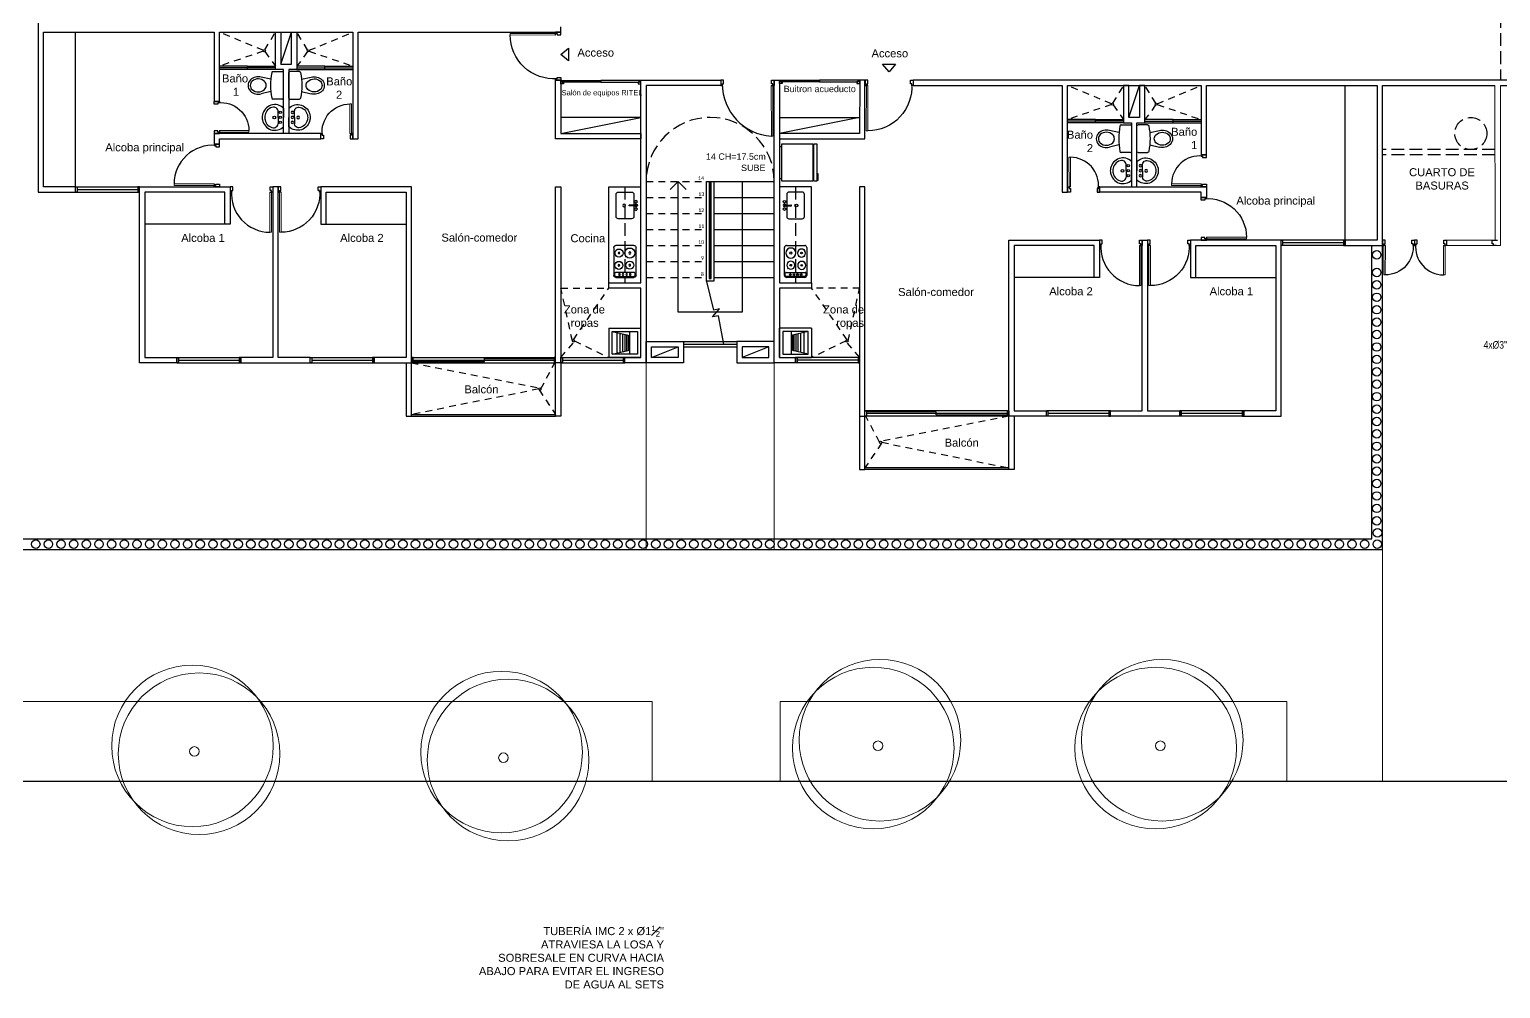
# Model space of a CAD drawing. Header units: metres. Extents: x 0 to 570, y -16 to 122.
# Drawn here: x 329.59 to 357.17, y 3.02 to 21 of the extents above; entities that cross this region are included whole.
import ezdxf

# ---------------------------------------------------------------- set-up
doc = ezdxf.new("R2010")
doc.units = ezdxf.units.M
for name, pattern in [('ACAD_ISO02W100', [15, 12, -3]), ('ACAD_ISO04W100', [30, 24, -3, 0, -3]), ('DASHED2', [9.525, 6.35, -3.175])]:
    doc.linetypes.add(name, pattern=pattern)
for name, color, linetype, lineweight in [('ARQ- ARBOLES', 85, 'Continuous', 13), ('ARQ-MUROS', 255, 'Continuous', 9), ('ARQ-ZONAS VERDES', 82, 'Continuous', 13), ('ejes estructurales', 252, 'ACAD_ISO04W100', 18), ('RITEL ROTULOS RED INTERNA', 7, 'Continuous', 13), ('SEGUNDO PLANO', 252, 'Continuous', 9)]:
    doc.layers.add(name, color=color, linetype=linetype, lineweight=lineweight)
for name, color, linetype in [('ARQ- MUROS MAMPOSTERIA', 40, 'Continuous'), ('ARQ-MOBILIARIO URBANO', 252, 'Continuous'), ('ARQ-MUEBLES', 253, 'Continuous'), ('ARQ-MUEBLES FIJOS', 252, 'Continuous'), ('ARQ-MUROS BAJOS', 252, 'Continuous'), ('ARQ-MUROS MAMPOSTERIA', 7, 'Continuous'), ('ARQ-MUROS VACIADOS', 7, 'Continuous'), ('ARQ-PROYECCIONES', 252, 'ACAD_ISO02W100'), ('ARQ-PUERTAS', 252, 'Continuous'), ('ARQ-SUELO', 252, 'Continuous'), ('ARQ-TEXTO', 7, 'Continuous'), ('ARQ-VENTANAS', 252, 'Continuous')]:
    doc.layers.add(name, color=color, linetype=linetype)
doc.styles.get("Standard").update_dxf_attribs({"font": 'arial.ttf'})
doc.styles.add('TECNICA', font='technic_.ttf', dxfattribs={"height": 0.25})

# ---------------------------------------------------------------- blocks, each defined once
blk = doc.blocks.new('ARBOL')
at = {"layer": 'ARQ- ARBOLES'}
for centre, radius in [((128.732, 225.111), 1.515), ((128.856, 224.963), 1.515), ((128.821, 225.067), 0.0892)]:
    blk.add_circle(centre, radius, dxfattribs=at)
blk = doc.blocks.new('reja')
at = {"layer": 'ARQ-MOBILIARIO URBANO'}
for points in [[(50.146, 285.041), (50.146, 192.741), (83.538, 192.741), (83.538, 198.441)], [(50.346, 284.841), (50.346, 192.941), (83.338, 192.941), (83.338, 198.441)], [(85.671, 198.442), (85.621, 198.442), (85.621, 198.472), (85.596, 198.472), (85.596, 198.542), (85.696, 198.542)]]:
    blk.add_lwpolyline(points, dxfattribs=at)
for centre in [(83.432, 198.266), (83.432, 197.934), (83.432, 197.701), (83.432, 197.469), (83.432, 197.236), (83.432, 197.003), (83.432, 196.77), (83.432, 196.537), (83.432, 196.305), (83.432, 196.072), (83.432, 195.839), (83.432, 195.606), (83.432, 195.373), (83.432, 195.141), (83.432, 194.908), (83.432, 194.675), (83.432, 194.442), (83.432, 194.21), (83.432, 193.977), (83.432, 193.744), (83.432, 193.511), (83.432, 193.278), (83.445, 193.052), (58.293, 192.84), (58.53, 192.84), (58.767, 192.84), (59.005, 192.84), (59.242, 192.84), (59.479, 192.84), (59.716, 192.84), (59.954, 192.84), (60.191, 192.84), (60.428, 192.84), (60.666, 192.84), (60.903, 192.84), (61.14, 192.84), (61.377, 192.84), (61.615, 192.84), (61.852, 192.84), (62.089, 192.84), (62.326, 192.84), (62.564, 192.84), (62.801, 192.84), (63.038, 192.84), (63.275, 192.84), (63.513, 192.84), (63.75, 192.84), (63.987, 192.84), (64.225, 192.84), (64.462, 192.84), (64.699, 192.84), (64.936, 192.84), (65.174, 192.84), (65.411, 192.84), (65.648, 192.84), (65.885, 192.84), (66.123, 192.84), (66.36, 192.84), (66.597, 192.84), (66.834, 192.84), (67.072, 192.84), (67.309, 192.84), (67.546, 192.84), (67.784, 192.84), (68.021, 192.84), (68.258, 192.84), (68.495, 192.84), (68.733, 192.84), (68.97, 192.84), (69.207, 192.84), (69.444, 192.84), (69.682, 192.84), (69.919, 192.84), (70.156, 192.84), (70.393, 192.84), (70.631, 192.84), (70.868, 192.84), (71.105, 192.84), (71.343, 192.84), (71.58, 192.84), (71.817, 192.84), (72.054, 192.84), (72.292, 192.84), (72.529, 192.84), (72.766, 192.84), (73.003, 192.84), (73.241, 192.84), (73.478, 192.84), (73.715, 192.84), (73.952, 192.84), (74.19, 192.84), (74.427, 192.84), (74.664, 192.84), (74.902, 192.84), (75.139, 192.84), (75.376, 192.84), (75.613, 192.84), (75.851, 192.84), (76.088, 192.84), (76.325, 192.84), (76.562, 192.84), (76.8, 192.84), (77.037, 192.84), (77.274, 192.84), (77.511, 192.84), (77.749, 192.84), (77.986, 192.84), (78.223, 192.84), (78.461, 192.84), (78.698, 192.84), (78.935, 192.84), (79.172, 192.84), (79.41, 192.84), (79.647, 192.84), (79.884, 192.84), (80.121, 192.84), (80.359, 192.84), (80.596, 192.84), (80.833, 192.84), (81.07, 192.84), (81.308, 192.84), (81.545, 192.84), (81.782, 192.84), (82.02, 192.84), (82.257, 192.84), (82.494, 192.84), (82.731, 192.84), (82.969, 192.84), (83.206, 192.84), (83.443, 192.84)]:
    blk.add_circle(centre, 0.08, dxfattribs=at)
at = {"layer": 'ejes estructurales'}
blk.add_lwpolyline([(83.338, 198.441), (83.538, 198.441)], dxfattribs=at)
blk = doc.blocks.new('Lavadero')
at = {"layer": 'ARQ-MUEBLES FIJOS'}
for p, q in [((92.851, -13.811), (92.851, -13.307)), ((93.401, -13.307), (92.851, -13.307)), ((92.908, -13.362), (93.204, -13.429)), ((92.984, -13.736), (92.984, -13.379)), ((93.039, -13.724), (93.039, -13.391)), ((93.204, -13.753), (93.204, -13.362)), ((93.401, -13.307), (93.401, -13.811)), ((93.085, -13.713), (93.085, -13.402)), ((93.122, -13.705), (93.122, -13.41)), ((93.154, -13.698), (93.154, -13.417)), ((93.181, -13.691), (93.181, -13.424)), ((92.851, -13.811), (93.401, -13.811)), ((92.908, -13.753), (93.204, -13.686))]:
    blk.add_line(p, q, dxfattribs=at)
blk.add_lwpolyline([(92.908, -13.753), (93.343, -13.753), (93.343, -13.362), (92.908, -13.362)], close=True, dxfattribs=at)
blk = doc.blocks.new('Fogón')
at = {"layer": 'ARQ-MUEBLES FIJOS'}
for p, q in [((91.937, -15.317), (91.937, -14.796)), ((91.953, -14.836), (91.953, -14.796)), ((92.324, -14.851), (91.969, -14.851)), ((91.976, -14.757), (92.316, -14.757)), ((91.976, -14.772), (92.316, -14.772)), ((92.34, -14.796), (92.34, -14.836)), ((92.355, -14.796), (92.355, -15.317)), ((91.97, -15.046), (91.987, -15.03)), ((91.972, -14.922), (91.987, -14.939)), ((91.974, -15.152), (91.99, -15.169)), ((92.094, -15.047), (92.078, -15.03)), ((92.095, -14.923), (92.079, -14.939)), ((92.098, -15.153), (92.081, -15.169)), ((92.16, -15.14), (92.179, -15.158)), ((92.175, -14.923), (92.192, -14.94)), ((92.175, -15.047), (92.191, -15.031)), ((92.299, -15.048), (92.282, -15.031)), ((92.299, -14.924), (92.283, -14.94)), ((92.311, -15.138), (92.294, -15.156)), ((91.973, -15.276), (91.99, -15.26)), ((92.316, -15.357), (91.976, -15.357)), ((92.097, -15.277), (92.081, -15.26)), ((92.163, -15.291), (92.18, -15.273)), ((92.314, -15.289), (92.295, -15.271))]:
    blk.add_line(p, q, dxfattribs=at)
for centre, radius in [((92.044, -14.812), 0.0158), ((92.111, -14.812), 0.0158), ((92.178, -14.812), 0.0158), ((92.245, -14.812), 0.0158), ((92.033, -14.984), 0.0158), ((92.237, -14.986), 0.0158), ((92.036, -15.215), 0.0158), ((92.237, -15.215), 0.0198)]:
    blk.add_circle(centre, radius, dxfattribs=at)
for centre, radius, start, end in [((91.976, -14.796), 0.0395, 90, 180), ((91.976, -14.796), 0.0237, 90, 180), ((91.969, -14.836), 0.0158, 180, 270), ((92.316, -14.796), 0.0395, 0, 90), ((92.316, -14.796), 0.0237, 0, 90), ((92.324, -14.836), 0.0158, 270, 0), ((92.033, -14.984), 0.075, 138.017, 221.983), ((92.036, -15.215), 0.075, 138.017, 221.983), ((92.033, -14.984), 0.075, 48.017, 131.983), ((92.033, -14.984), 0.075, 228.017, 311.983), ((92.036, -15.215), 0.075, 48.017, 131.983), ((92.033, -14.984), 0.075, 318.017, 41.983), ((92.036, -15.215), 0.075, 318.017, 41.983), ((92.237, -15.215), 0.094, 138.017, 221.983), ((92.237, -14.986), 0.075, 138.017, 221.983), ((92.237, -15.215), 0.094, 48.017, 131.983), ((92.237, -14.986), 0.075, 48.017, 131.983), ((92.237, -14.986), 0.075, 228.017, 311.983), ((92.237, -14.986), 0.075, 318.017, 41.983), ((92.237, -15.215), 0.094, 318.017, 41.983), ((91.976, -15.317), 0.0395, 180, 270), ((92.036, -15.215), 0.075, 228.017, 311.983), ((92.237, -15.215), 0.094, 228.017, 311.983), ((92.316, -15.317), 0.0395, 270, 0)]:
    blk.add_arc(centre, radius, start, end, dxfattribs=at)
blk = doc.blocks.new('Lavaplatos')
at = {"layer": 'ARQ-MUEBLES FIJOS'}
for p, q in [((91.745, -15.957), (91.495, -15.957)), ((91.453, -15.998), (91.453, -16.415)), ((91.828, -16.198), (91.703, -16.198)), ((91.828, -16.215), (91.703, -16.215)), ((91.786, -16.198), (91.786, -15.998)), ((91.786, -16.415), (91.786, -16.215)), ((91.495, -16.457), (91.745, -16.457))]:
    blk.add_line(p, q, dxfattribs=at)
for centre, radius in [((91.606, -16.207), 0.0265), ((91.828, -16.14), 0.025), ((91.828, -16.277), 0.025)]:
    blk.add_circle(centre, radius, dxfattribs=at)
for centre, radius, start, end in [((91.495, -15.998), 0.0417, 90, 180), ((91.745, -15.998), 0.0417, 360, 90), ((91.709, -16.207), 0.0103, 125.728, 234.272), ((91.828, -16.207), 0.025, 199.4712, 160.5288), ((91.826, -16.207), 0.00862, 284.8879, 75.1121), ((91.495, -16.415), 0.0417, 180, 270), ((91.745, -16.415), 0.0417, 270, 360)]:
    blk.add_arc(centre, radius, start, end, dxfattribs=at)
blk = doc.blocks.new('Puerta 0.9')
at = {"layer": 'ARQ-PUERTAS', "lineweight": 15}
for p, q in [((16.185, 5.825), (17.037, 5.826)), ((16.185, 5.795), (16.185, 5.825)), ((16.185, 5.795), (17.037, 5.796))]:
    blk.add_line(p, q, dxfattribs=at)
at = {"layer": 'ARQ-PUERTAS'}
for points in [[(17.037, 6.671), (17.037, 6.646), (17.067, 6.646), (17.067, 6.621), (17.137, 6.621), (17.137, 6.671), (17.037, 6.671)], [(17.037, 5.826), (17.037, 5.796)], [(17.037, 5.771), (17.037, 5.796), (17.067, 5.796), (17.067, 5.821), (17.137, 5.821), (17.137, 5.771), (17.037, 5.771)]]:
    blk.add_lwpolyline(points, dxfattribs=at)
blk.add_arc((17.007, 5.825), 0.822, 85.8181, 180, dxfattribs=at)
blk = doc.blocks.new('Ventana 1.2')
at = {"layer": 'ARQ-VENTANAS'}
for points in [[(15.55, 11.68), (15.55, 11.58), (15.58, 11.58), (15.58, 11.68), (15.55, 11.68)], [(15.58, 11.63), (16.72, 11.63)], [(16.75, 11.68), (16.75, 11.58), (16.72, 11.58), (16.72, 11.68), (16.75, 11.68)]]:
    blk.add_lwpolyline(points, dxfattribs=at)
blk = doc.blocks.new('Puerta 0.6')
at = {"layer": 'ARQ-PUERTAS', "lineweight": 15}
for p, q in [((20.502, 5.801), (21.055, 5.802)), ((20.502, 5.771), (20.502, 5.801)), ((20.502, 5.771), (21.055, 5.772))]:
    blk.add_line(p, q, dxfattribs=at)
at = {"layer": 'ARQ-PUERTAS'}
for points in [[(21.055, 6.347), (21.055, 6.322), (21.085, 6.322), (21.085, 6.297), (21.155, 6.297), (21.155, 6.347), (21.055, 6.347)], [(21.055, 5.802), (21.055, 5.772)], [(21.055, 5.747), (21.055, 5.772), (21.085, 5.772), (21.085, 5.797), (21.155, 5.797), (21.155, 5.747), (21.055, 5.747)]]:
    blk.add_lwpolyline(points, dxfattribs=at)
blk.add_arc((21.026, 5.801), 0.523, 83.5458, 180, dxfattribs=at)
blk = doc.blocks.new('Puerta 0.8')
at = {"layer": 'ARQ-PUERTAS', "lineweight": 15}
for p, q in [((18.211, 5.844), (18.211, 5.874)), ((18.211, 5.874), (18.963, 5.874)), ((18.211, 5.844), (18.963, 5.844))]:
    blk.add_line(p, q, dxfattribs=at)
at = {"layer": 'ARQ-PUERTAS'}
for points in [[(18.963, 6.619), (18.963, 6.594), (18.993, 6.594), (18.993, 6.569), (19.063, 6.569), (19.063, 6.619), (18.963, 6.619)], [(18.963, 5.874), (18.963, 5.844)], [(18.963, 5.819), (18.963, 5.844), (18.993, 5.844), (18.993, 5.869), (19.063, 5.869), (19.063, 5.819), (18.963, 5.819)]]:
    blk.add_lwpolyline(points, dxfattribs=at)
blk.add_arc((18.934, 5.874), 0.723, 85.2611, 180, dxfattribs=at)
blk = doc.blocks.new('Lavamanos')
at = {"layer": 'ARQ-MUEBLES FIJOS'}
for p, q in [((34.437, 6.668), (34.437, 6.493)), ((34.437, 6.319), (34.437, 6.493)), ((34.541, 6.493), (34.541, 6.615)), ((34.541, 6.493), (34.541, 6.371))]:
    blk.add_line(p, q, dxfattribs=at)
for centre, radius in [((34.5, 6.586), 0.0223), ((34.5, 6.493), 0.0223), ((34.5, 6.4), 0.0223), ((34.61, 6.493), 0.026)]:
    blk.add_circle(centre, radius, dxfattribs=at)
for centre, radius, start, end in [((34.601, 6.501), 0.233, 9.4865, 134.6131), ((34.624, 6.605), 0.0835, 110.8942, 172.9245), ((34.618, 6.629), 0.0594, 82.6194, 114.0846), ((34.602, 6.504), 0.186, 11.3181, 82.6194), ((34.601, 6.485), 0.233, 225.3869, 350.5135), ((34.624, 6.382), 0.0835, 187.0755, 249.1058), ((34.602, 6.483), 0.186, 277.3806, 348.6819), ((34.637, 6.493), 0.154, 342.3331, 17.6669), ((34.651, 6.493), 0.186, 345.4378, 14.5622), ((34.618, 6.358), 0.0594, 245.9154, 277.3806)]:
    blk.add_arc(centre, radius, start, end, dxfattribs=at)
blk = doc.blocks.new('Retrete')
at = {"layer": 'ARQ-MUEBLES FIJOS'}
for p, q in [((34.903, 7.765), (35.083, 7.765)), ((35.122, 7.623), (35.302, 7.663)), ((35.083, 7.248), (34.903, 7.248)), ((35.122, 7.391), (35.302, 7.351))]:
    blk.add_line(p, q, dxfattribs=at)
blk.add_lwpolyline([(34.883, 7.745), (34.883, 7.268)], dxfattribs=at)
for centre, radius, start, end in [((34.903, 7.745), 0.02, 90, 180), ((35.083, 7.745), 0.02, 0, 90), ((33.931, 7.506), 1.196, 348.4979, 11.5021), ((35.312, 7.507), 0.105, 134.7584, 180), ((35.312, 7.507), 0.105, 180, 225.2416), ((35.358, 7.457), 0.172, 47.7304, 134.0038), ((35.358, 7.453), 0.217, 47.7304, 104.9157), ((35.398, 7.509), 0.108, 359.0117, 45), ((35.398, 7.505), 0.108, 315, 0.9883), ((35.401, 7.509), 0.147, 359.0117, 45), ((35.401, 7.505), 0.147, 315, 0.9883), ((34.903, 7.268), 0.02, 180, 270), ((35.083, 7.268), 0.02, 270, 0), ((35.358, 7.556), 0.172, 225.9962, 312.2696), ((35.358, 7.561), 0.217, 255.0843, 312.2696)]:
    blk.add_arc(centre, radius, start, end, dxfattribs=at)
blk = doc.blocks.new('Nevera')
at = {"layer": 'ARQ-MUEBLES'}
for p, q in [((92.077, -16.629), (92.077, -16.747)), ((92.101, -16.629), (92.077, -16.629)), ((92.077, -16.747), (92.101, -16.747)), ((92.761, -16.654), (92.801, -16.654)), ((92.761, -17.254), (92.801, -17.254))]:
    blk.add_line(p, q, dxfattribs=at)
for points in [[(92.161, -17.309), (92.101, -17.309), (92.101, -16.609), (92.161, -16.609)], [(92.761, -16.609), (92.761, -17.309), (92.177, -17.309), (92.177, -16.609)]]:
    blk.add_lwpolyline(points, close=True, dxfattribs=at)
blk.add_lwpolyline([(92.801, -17.254), (92.801, -16.654)], dxfattribs=at)
blk = doc.blocks.new('puerta buitron cerrada')
at = {"layer": 'ARQ-PUERTAS'}
for points in [[(401.447, 27.158), (401.472, 27.158), (401.472, 27.188), (401.497, 27.188), (401.497, 27.223), (401.447, 27.223), (401.447, 27.158)], [(402.947, 27.158), (402.922, 27.158), (402.922, 27.188), (402.897, 27.188), (402.897, 27.223), (402.947, 27.223), (402.947, 27.158)]]:
    blk.add_lwpolyline(points, dxfattribs=at)
for points in [[(401.472, 27.188), (401.472, 27.158), (402.197, 27.158), (402.197, 27.188)], [(402.922, 27.188), (402.922, 27.158), (402.197, 27.158), (402.197, 27.188)]]:
    blk.add_lwpolyline(points, close=True, dxfattribs=at)

msp = doc.modelspace()

# ---------------------------------------------------------------- linework, layer by layer
at = {"layer": 'ARQ- MUROS MAMPOSTERIA'}
msp.add_lwpolyline([(341.058, 18.95), (341.058, 18.95)], dxfattribs=at)
at = {"layer": 'ARQ-MUEBLES FIJOS'}
for points in [[(330.459, 18.05), (330.459, 20.95)], [(354.258, 17.05), (354.258, 19.95)], [(340.458, 16.25), (340.458, 18.05), (341.058, 18.05)], [(344.258, 16.25), (344.258, 18.05), (343.658, 18.05)], [(333.258, 17.35), (331.758, 17.35)], [(335.158, 17.35), (336.658, 17.35)], [(349.558, 16.35), (348.058, 16.35)], [(351.458, 16.35), (352.958, 16.35)]]:
    msp.add_lwpolyline(points, dxfattribs=at)
at = {"layer": 'ARQ-MUROS'}
for points in [[(357.174, 19.95), (357.174, 16.95), (356.158, 16.95), (356.158, 17.05), (357.074, 17.05)], [(357.074, 17.05), (357.066, 19.95)]]:
    msp.add_lwpolyline(points, dxfattribs=at)
at = {"layer": 'ARQ-MUROS BAJOS'}
msp.add_line((342.288, 18.15), (342.338, 18.15), dxfattribs=at)
for points in [[(330.459, 18.05), (331.659, 18.05)], [(330.459, 17.95), (331.659, 17.95)], [(342.378, 18.15), (342.378, 18.15), (342.428, 18.15), (342.428, 16.35), (342.428, 16.28), (342.358, 16.28), (342.288, 16.28), (342.288, 18.15)], [(342.338, 18.15), (342.338, 16.35), (342.338, 16.33), (342.358, 16.33), (342.378, 16.33), (342.378, 18.15)], [(354.258, 17.05), (353.058, 17.05)], [(354.258, 16.95), (353.058, 16.95)], [(341.858, 15.15), (342.858, 15.15)], [(341.858, 15.1), (342.858, 15.1)], [(332.358, 14.85), (333.558, 14.85)], [(332.358, 14.75), (333.559, 14.75)], [(334.858, 14.85), (336.058, 14.85)], [(334.858, 14.75), (336.058, 14.75)], [(336.658, 14.75), (336.658, 13.75), (336.758, 13.75), (336.758, 14.75)], [(339.558, 14.75), (339.558, 13.75), (339.458, 13.75), (339.458, 14.75)], [(339.558, 14.85), (340.759, 14.85)], [(339.558, 14.75), (340.758, 14.75)], [(345.159, 14.85), (343.958, 14.85)], [(345.158, 14.75), (343.958, 14.75)], [(349.859, 13.85), (348.659, 13.85)], [(352.358, 13.85), (351.158, 13.85)], [(336.758, 13.78), (339.458, 13.78)], [(336.758, 13.75), (339.458, 13.75)], [(345.158, 13.75), (345.158, 12.75), (345.258, 12.75), (345.258, 13.75)], [(348.058, 13.75), (348.058, 12.75), (347.958, 12.75), (347.958, 13.75)], [(349.859, 13.75), (348.658, 13.75)], [(352.358, 13.75), (351.158, 13.75)], [(347.958, 12.78), (345.258, 12.78)], [(347.958, 12.75), (345.258, 12.75)]]:
    msp.add_lwpolyline(points, dxfattribs=at)
at = {"layer": 'ARQ-MUROS MAMPOSTERIA'}
for points in [[(334.358, 19.05), (334.358, 20.25), (334.208, 20.25), (334.208, 20.95), (334.308, 20.95), (334.308, 20.35), (334.483, 20.35), (334.508, 20.35), (334.508, 20.95), (334.608, 20.95), (334.608, 20.25), (334.458, 20.25), (334.458, 19.05), (334.358, 19.05)], [(341.058, 18.95), (339.458, 18.95), (339.458, 20.05), (339.558, 20.05), (339.559, 19.05), (341.058, 19.05), (341.058, 18.95), (341.058, 18.95)], [(343.658, 18.95), (345.258, 18.95), (345.258, 20.05), (345.159, 20.05), (345.158, 19.05), (343.658, 19.05), (343.658, 18.95)], [(350.358, 18.05), (350.358, 19.25), (350.508, 19.25), (350.508, 19.95), (350.408, 19.95), (350.408, 19.35), (350.233, 19.35), (350.208, 19.35), (350.208, 19.95), (350.108, 19.95), (350.108, 19.25), (350.258, 19.25), (350.258, 18.05), (350.358, 18.05)], [(341.159, 15.05), (341.159, 15.15), (341.858, 15.15), (341.858, 15.05), (341.858, 14.75), (341.158, 14.75), (341.158, 15.05)], [(341.158, 15.05), (341.159, 15.05)], [(343.558, 15.05), (343.558, 15.15), (342.858, 15.15), (342.858, 15.05), (342.858, 14.75), (343.558, 14.75), (343.558, 15.05)]]:
    msp.add_lwpolyline(points, dxfattribs=at)
for points in [[(341.758, 15.05), (341.758, 14.85), (341.258, 14.85), (341.258, 15.05)], [(342.958, 15.05), (342.958, 14.85), (343.458, 14.85), (343.458, 15.05)]]:
    msp.add_lwpolyline(points, close=True, dxfattribs=at)
at = {"layer": 'ARQ-MUROS VACIADOS'}
for points in [[(329.758, 24.05), (329.758, 17.95), (330.459, 17.95)], [(330.459, 17.95), (330.459, 18.05), (329.858, 18.05), (329.858, 20.95), (333.058, 20.95), (333.058, 19.65), (333.158, 19.65), (333.158, 20.95), (335.658, 20.95), (335.658, 18.95), (335.758, 18.95), (335.758, 20.95), (339.558, 20.95), (339.558, 21.05)], [(343.658, 19.05), (343.658, 16.25), (344.258, 16.25), (344.258, 16.15), (343.658, 16.15), (343.658, 16.05), (343.658, 14.85), (343.958, 14.85), (343.958, 14.75), (343.558, 14.75), (343.558, 19.05), (343.558, 20.05), (343.658, 20.05), (343.658, 19.05)], [(346.159, 20.05), (346.159, 19.95), (348.958, 19.95), (348.958, 17.95), (349.058, 17.95), (349.058, 19.95), (351.558, 19.95), (351.558, 18.65), (351.658, 18.65), (351.658, 19.95), (354.858, 19.95), (354.858, 17.05), (354.258, 17.05), (354.258, 16.95), (354.958, 16.95), (354.958, 19.9), (354.958, 19.95), (357.066, 19.95)], [(359.174, 16.95), (359.174, 16.95), (359.874, 16.95), (359.874, 17.05), (359.274, 17.05), (359.274, 19.95), (362.474, 19.95), (362.474, 18.65), (362.574, 18.65), (362.574, 19.95), (365.074, 19.95), (365.074, 17.95), (365.174, 17.95), (365.174, 19.95), (367.758, 19.95), (367.758, 20.05), (346.159, 20.05)], [(357.174, 19.95), (359.174, 19.95), (359.174, 16.95)], [(333.158, 19.65), (333.058, 19.65)], [(351.558, 18.65), (351.658, 18.65)], [(339.458, 18.05), (339.558, 18.05), (339.558, 14.75), (339.458, 14.75), (339.458, 18.05)], [(345.258, 18.05), (345.158, 18.05), (345.158, 13.75), (345.258, 13.75), (345.258, 18.05)], [(354.958, 16.95), (354.958, 17.05)]]:
    msp.add_lwpolyline(points, dxfattribs=at)
for points in [[(341.158, 20.05), (342.558, 20.05), (342.558, 19.95), (341.158, 19.95), (341.158, 16.25), (341.158, 14.75), (340.758, 14.75), (340.758, 14.85), (341.058, 14.85), (341.058, 16.15), (340.458, 16.15), (340.458, 16.25), (341.058, 16.25), (341.058, 20.05)], [(334.458, 19.05), (333.058, 19.05), (333.058, 18.85), (333.158, 18.85), (333.158, 18.95), (334.358, 18.95), (334.458, 18.95), (335.058, 18.95), (335.058, 19.05)], [(333.258, 17.95), (331.758, 17.95), (331.758, 14.85), (332.359, 14.85), (332.359, 14.75), (331.658, 14.75), (331.658, 18.05), (333.358, 18.05), (333.358, 17.95), (333.358, 17.35), (333.258, 17.35)], [(334.258, 14.85), (334.258, 18.05), (334.158, 18.05), (334.158, 14.85), (333.558, 14.85), (333.558, 14.75), (334.258, 14.75), (334.858, 14.75), (334.858, 14.85)], [(335.158, 17.95), (336.658, 17.95), (336.658, 14.85), (336.058, 14.85), (336.058, 14.75), (336.758, 14.75), (336.758, 18.05), (335.058, 18.05), (335.058, 17.95), (335.058, 17.35), (335.158, 17.35)], [(350.258, 18.05), (351.658, 18.05), (351.658, 17.85), (351.558, 17.85), (351.558, 17.95), (350.358, 17.95), (350.258, 17.95), (349.658, 17.95), (349.658, 18.05)], [(349.558, 16.95), (348.058, 16.95), (348.058, 13.85), (348.658, 13.85), (348.658, 13.75), (347.958, 13.75), (347.958, 17.05), (349.658, 17.05), (349.658, 16.95), (349.658, 16.35), (349.558, 16.35)], [(350.458, 13.85), (350.458, 17.05), (350.558, 17.05), (350.558, 13.85), (351.158, 13.85), (351.158, 13.75), (350.458, 13.75), (349.859, 13.75), (349.858, 13.85)], [(351.458, 16.95), (352.958, 16.95), (352.958, 13.85), (352.358, 13.85), (352.358, 13.75), (353.058, 13.75), (353.058, 17.05), (351.358, 17.05), (351.358, 16.95), (351.358, 16.35), (351.458, 16.35)]]:
    msp.add_lwpolyline(points, close=True, dxfattribs=at)
at = {"layer": 'ARQ-PROYECCIONES', "ltscale": 0.02}
for points in [[(357.174, 21.95), (357.174, 20.05)], [(357.066, 18.75), (357.066, 18.75), (354.958, 18.75)], [(357.07, 18.65), (357.07, 18.65), (354.958, 18.65)], [(340.758, 18.05), (340.758, 16.25)], [(343.958, 18.05), (343.958, 16.25)]]:
    msp.add_lwpolyline(points, dxfattribs=at)
msp.add_circle((356.616, 19.05), 0.3, dxfattribs=at)
msp.add_arc((342.358, 18.15), 1.2, 0, 180, dxfattribs=at)
at = {"layer": 'ARQ-PUERTAS', "lineweight": 15}
for p, q in [((343.504, 18.998), (343.503, 19.95)), ((343.534, 18.998), (343.533, 19.95)), ((343.534, 18.998), (343.504, 18.998))]:
    msp.add_line(p, q, dxfattribs=at)
at = {"layer": 'ARQ-PUERTAS'}
for points in [[(333.683, 20.31), (333.158, 20.31)], [(334.208, 20.28), (333.158, 20.28)], [(333.683, 20.25), (333.683, 20.31)], [(334.208, 20.25), (333.683, 20.25)], [(334.208, 20.25), (333.683, 20.25)], [(334.608, 20.28), (335.658, 20.28)], [(334.608, 20.25), (335.133, 20.25)], [(335.133, 20.31), (335.658, 20.31)], [(335.133, 20.25), (335.133, 20.31)], [(342.558, 19.95), (342.583, 19.95), (342.583, 19.98), (342.608, 19.98), (342.608, 20.05), (342.558, 20.05), (342.558, 19.95)], [(343.503, 19.95), (343.533, 19.95)], [(343.558, 19.95), (343.533, 19.95), (343.533, 19.98), (343.508, 19.98), (343.508, 20.05), (343.558, 20.05), (343.558, 19.95)], [(349.583, 19.31), (349.058, 19.31)], [(349.583, 19.25), (349.583, 19.31)], [(351.033, 19.31), (351.558, 19.31)], [(351.033, 19.25), (351.033, 19.31)], [(350.108, 19.28), (349.058, 19.28)], [(350.108, 19.25), (349.583, 19.25)], [(350.508, 19.28), (351.558, 19.28)], [(350.508, 19.25), (351.033, 19.25)], [(350.508, 19.25), (351.033, 19.25)]]:
    msp.add_lwpolyline(points, dxfattribs=at)
msp.add_arc((343.568, 19.98), 0.984, 180, 266.2601, dxfattribs=at)
at = {"layer": 'ARQ-SUELO', "linetype": 'DASHED2', "ltscale": 0.02}
for p, q in [((333.979, 20.608), (333.158, 20.95)), ((334.008, 20.617), (334.208, 20.95)), ((334.809, 20.617), (334.608, 20.95)), ((334.838, 20.608), (335.658, 20.95)), ((333.979, 20.592), (333.158, 20.31)), ((334.009, 20.584), (334.208, 20.31)), ((334.808, 20.584), (334.608, 20.31)), ((334.838, 20.592), (335.658, 20.31)), ((349.879, 19.608), (349.058, 19.95)), ((349.908, 19.617), (350.108, 19.95)), ((350.709, 19.617), (350.508, 19.95)), ((350.738, 19.608), (351.558, 19.95)), ((349.879, 19.592), (349.058, 19.31)), ((349.909, 19.584), (350.108, 19.31)), ((350.708, 19.584), (350.508, 19.31)), ((350.738, 19.592), (351.558, 19.31)), ((341.158, 18.15), (342.288, 18.15)), ((339.774, 15.159), (339.558, 16.15)), ((339.558, 16.15), (340.458, 16.15)), ((339.794, 15.179), (340.458, 16.15)), ((344.923, 15.179), (344.258, 16.15)), ((345.158, 16.15), (344.258, 16.15)), ((344.943, 15.159), (345.158, 16.15)), ((339.558, 14.85), (339.809, 15.146)), ((339.814, 15.159), (340.458, 14.85)), ((344.903, 15.159), (344.258, 14.85)), ((345.159, 14.85), (344.908, 15.146)), ((336.758, 14.75), (339.165, 14.279)), ((339.185, 14.259), (339.444, 14.75)), ((339.145, 14.259), (336.758, 13.78)), ((339.15, 14.245), (339.458, 13.78)), ((345.532, 13.259), (345.273, 13.75)), ((347.958, 13.75), (345.552, 13.279)), ((345.567, 13.245), (345.258, 12.78)), ((345.572, 13.259), (347.958, 12.78))]:
    msp.add_line(p, q, dxfattribs=at)
at = {"layer": 'ARQ-SUELO'}
msp.add_line((342.338, 18.15), (343.558, 18.15), dxfattribs=at)
for points in [[(333.683, 20.25), (333.158, 20.25)], [(333.683, 20.31), (334.208, 20.31)], [(335.133, 20.31), (334.608, 20.31)], [(335.133, 20.25), (335.658, 20.25)], [(341.058, 19.35), (339.559, 19.35)], [(343.658, 19.35), (345.158, 19.35)], [(349.583, 19.31), (350.108, 19.31)], [(351.033, 19.31), (350.508, 19.31)], [(349.583, 19.25), (349.058, 19.25)], [(351.033, 19.25), (351.558, 19.25)], [(342.358, 16.35), (342.358, 18.15)], [(342.338, 17.85), (342.378, 17.85)], [(342.428, 17.85), (343.558, 17.85)], [(342.338, 17.55), (342.378, 17.55)], [(342.428, 17.55), (343.558, 17.55)], [(342.428, 17.25), (343.558, 17.25)], [(342.338, 16.95), (342.378, 16.95)], [(342.428, 16.95), (343.558, 16.95)], [(342.338, 16.65), (342.378, 16.65)], [(342.428, 16.65), (343.558, 16.65)], [(342.338, 16.35), (342.378, 16.35)], [(342.428, 16.35), (343.558, 16.35)], [(341.858, 15.05), (342.858, 15.05)], [(336.758, 14.75), (339.458, 14.75)], [(336.788, 14.85), (339.458, 14.852)], [(347.928, 13.85), (345.258, 13.852)], [(347.958, 13.75), (345.258, 13.75)]]:
    msp.add_lwpolyline(points, dxfattribs=at)
at = {"layer": 'ARQ-SUELO', "linetype": 'DASHED2', "ltscale": 0.02}
for points in [[(341.158, 17.85), (342.288, 17.85)], [(341.158, 17.55), (342.288, 17.55)], [(341.158, 17.25), (342.288, 17.25)], [(341.158, 16.95), (342.288, 16.95)], [(341.158, 16.65), (342.288, 16.65)], [(341.158, 16.35), (342.288, 16.35)]]:
    msp.add_lwpolyline(points, dxfattribs=at)
at = {"layer": 'ARQ-SUELO'}
msp.add_lwpolyline([(415.111, 13.65), (415.111, 11.9, -0.414213), (410.111, 6.9), (315.321, 6.9, -0.414213), (310.321, 11.9), (310.321, 13.65)], format="xyb", dxfattribs=at)
for centre in [(333.998, 20.6), (334.82, 20.6), (349.897, 19.6), (350.719, 19.6), (339.794, 15.159), (344.923, 15.159), (339.165, 14.259), (345.552, 13.259)]:
    msp.add_circle(centre, 0.02, dxfattribs=at)
at = {"layer": 'ARQ-TEXTO'}
for points in [[(334.308, 20.35), (334.508, 20.95)], [(350.208, 19.35), (350.408, 19.95)], [(339.559, 19.05), (341.058, 19.35)], [(345.158, 19.35), (343.658, 19.05)], [(341.908, 18), (341.758, 18.15), (341.608, 18)], [(342.958, 18.15), (342.958, 15.7), (341.758, 15.7), (341.758, 18.15)], [(342.61, 15.102), (342.511, 15.633), (342.399, 15.613), (342.529, 15.761), (342.428, 15.738), (342.288, 16.302)], [(341.258, 14.85), (341.758, 15.05)], [(343.458, 15.05), (342.958, 14.85)]]:
    msp.add_lwpolyline(points, dxfattribs=at)
for points in [[(339.558, 20.53), (339.703, 20.65), (339.703, 20.41)], [(345.709, 20.207), (345.588, 20.351), (345.829, 20.351)]]:
    msp.add_lwpolyline(points, close=True, dxfattribs=at)
at = {"layer": 'ARQ-VENTANAS'}
for points in [[(336.758, 14.75), (336.788, 14.75), (336.788, 14.85), (336.758, 14.85), (336.758, 14.75)], [(336.788, 14.801), (338.158, 14.802)], [(336.789, 14.771), (338.123, 14.772)], [(338.123, 14.832), (338.123, 14.832), (339.429, 14.832)], [(338.123, 14.772), (338.123, 14.832)], [(338.158, 14.802), (339.429, 14.8)], [(339.429, 14.75), (339.459, 14.75), (339.459, 14.85), (339.429, 14.85), (339.429, 14.75)], [(345.288, 13.75), (345.258, 13.75), (345.258, 13.85), (345.288, 13.85), (345.288, 13.75)], [(346.593, 13.832), (346.593, 13.832), (345.288, 13.832)], [(346.558, 13.802), (345.288, 13.8)], [(347.928, 13.801), (346.558, 13.802)], [(346.593, 13.772), (346.593, 13.832)], [(347.958, 13.75), (347.928, 13.75), (347.928, 13.85), (347.958, 13.85), (347.958, 13.75)], [(347.928, 13.771), (346.593, 13.772)]]:
    msp.add_lwpolyline(points, dxfattribs=at)
at = {"layer": 'ARQ-ZONAS VERDES'}
for points in [[(321.566, 11.25), (341.158, 11.25), (341.158, 14.75), (339.558, 14.75), (339.558, 13.75), (336.658, 13.75), (336.658, 14.75), (331.658, 14.75), (331.659, 17.95), (329.758, 17.95), (329.758, 24.05), (331.659, 24.05), (331.658, 27.25), (336.658, 27.25), (336.658, 28.25), (339.558, 28.25), (339.558, 31.9), (321.566, 31.9), (321.566, 11.25)], [(343.558, 14.75), (343.558, 11.25), (354.958, 11.25), (354.958, 16.95), (353.058, 16.95)], [(324.716, 6.9), (324.716, 8.4), (341.266, 8.4), (341.266, 6.9), (329.866, 6.9)], [(343.666, 6.9), (343.666, 8.4), (353.166, 8.4), (353.166, 6.9), (343.666, 6.9)]]:
    msp.add_lwpolyline(points, dxfattribs=at)
at = {"layer": 'SEGUNDO PLANO'}
msp.add_line((354.958, 11.25), (354.958, 6.9), dxfattribs=at)

# ---------------------------------------------------------------- block references
at = {"layer": 'ARQ-MUEBLES', "rotation": 180}
msp.add_blockref('Nevera', (436.459, 1.546), dxfattribs=at)
at = {"layer": 'ARQ-MUEBLES FIJOS', "rotation": 180}
for name, p in [('Retrete', (369.242, 27.457)), ('Lavamanos', (368.796, 25.843)), ('Retrete', (385.142, 26.457)), ('Lavamanos', (384.695, 24.843)), ('Lavaplatos', (435.578, 1.493)), ('Fogón', (436.105, 1.593))]:
    msp.add_blockref(name, p, dxfattribs=at)
at = {"layer": 'ARQ-MUEBLES FIJOS', "xscale": -1, "rotation": 180}
for name, p in [('Retrete', (299.575, 27.457)), ('Lavamanos', (300.021, 25.843)), ('Retrete', (315.475, 26.457)), ('Lavamanos', (315.921, 24.843)), ('Lavaplatos', (249.139, 1.493)), ('Fogón', (248.612, 1.593))]:
    msp.add_blockref(name, p, dxfattribs=at)
at = {"layer": 'ARQ-MUEBLES FIJOS', "yscale": 1.090909090971033, "zscale": 1.090909090971033, "rotation": 180}
for p, xscale in [((239.167, 0.334), -1.090909090971033), ((445.55, 0.334), 1.090909090971033)]:
    msp.add_blockref('Lavadero', p, dxfattribs=dict(at, xscale=xscale))
at = {"layer": 'ARQ-MUROS BAJOS', "xscale": -1, "rotation": 270}
msp.add_blockref('Puerta 0.9', (339.488, 2.913), dxfattribs=at)
at = {"layer": 'ARQ-MUROS MAMPOSTERIA'}
msp.add_blockref('reja', (271.42, -181.491), dxfattribs=at)
at = {"layer": 'ARQ-PUERTAS', "xscale": -1}
for name, p, rotation in [('Puerta 0.9', (322.421, 26.721), 180), ('Puerta 0.6', (341.405, 40.105), 90), ('Puerta 0.8', (328.439, -1.013), 270), ('Puerta 0.8', (344.739, -2.013), 270), ('Puerta 0.6', (349.212, -4.105), 270)]:
    msp.add_blockref(name, p, dxfattribs=dict(at, rotation=rotation))
for name, p in [('Puerta 0.6', (354.213, 13.304)), ('Puerta 0.8', (370.622, 11.231)), ('Puerta 0.8', (370.622, 11.231))]:
    msp.add_blockref(name, p, dxfattribs=at)
at = {"layer": 'ARQ-PUERTAS'}
for name, p in [('Puerta 0.8', (314.095, 12.231)), ('Puerta 0.8', (314.095, 12.231)), ('Puerta 0.6', (330.504, 12.304))]:
    msp.add_blockref(name, p, dxfattribs=at)
for name, p, rotation in [('Puerta 0.6', (343.312, 39.105), 270), ('Puerta 0.8', (339.978, -1.013), 90.00000000000001), ('Puerta 0.8', (356.277, -2.013), 90.00000000000001), ('Puerta 0.6', (361.905, -4.105), 90.00000000000001)]:
    msp.add_blockref(name, p, dxfattribs=dict(at, rotation=rotation))
at = {"layer": 'ARQ-TEXTO', "rotation": 180}
msp.add_blockref('puerta buitron cerrada', (742.505, 47.2), dxfattribs=at)
at = {"layer": 'ARQ-TEXTO', "xscale": -1, "rotation": 180}
msp.add_blockref('puerta buitron cerrada', (-57.788, 47.208), dxfattribs=at)
at = {"layer": 'ARQ-VENTANAS', "xscale": -1, "rotation": 180}
for p in [(314.909, 29.63), (316.808, 26.43), (319.308, 26.431), (324.008, 26.43)]:
    msp.add_blockref('Ventana 1.2', p, dxfattribs=at)
at = {"layer": 'ARQ-VENTANAS', "rotation": 180}
for p in [(369.808, 28.63), (360.708, 26.43), (365.409, 25.431), (367.908, 25.43)]:
    msp.add_blockref('Ventana 1.2', p, dxfattribs=at)
at = {"layer": 'ARQ-ZONAS VERDES', "xscale": -1, "rotation": 180}
for p in [(216.682, 232.637), (221.975, 232.637)]:
    msp.add_blockref('ARBOL', p, dxfattribs=at)
at = {"layer": 'ARQ-ZONAS VERDES', "rotation": 180}
for p in [(461.508, 232.531), (467.301, 232.413)]:
    msp.add_blockref('ARBOL', p, dxfattribs=at)

# ---------------------------------------------------------------- texts
at = {"layer": 'ARQ-TEXTO'}
for s, p in [('14 CH=17.5cm', (342.277, 18.556)), ('SUBE', (342.936, 18.345))]:
    msp.add_text(s, height=0.12, dxfattribs=at).set_placement(p)
for s, width, heights, insert, char_height, attachment_point in [('Acceso', 1.03544, [0], (339.868, 20.64), 0.15, 1), ('Acceso', 1.03544, [0], (345.381, 20.627), 0.15, 1), ('\\pi-0.0243;Baño \\P\\pi0.18121;1{\\H1.13609x; }', 0.41768, [0], (333.229, 19.756), 0.15, 7), ('\\pi-0.0243;Baño \\P\\pi0.15916;2{\\H1.13609x; }', 0.41768, [0], (335.183, 19.701), 0.15, 7), ('Salón de equipos RITEL', 2.45839, [0], (339.572, 19.864), 0.1, 1), ('Buitron acueducto', 2.45839, [0], (343.735, 19.944), 0.12, 1), ('Baño 2{\\H1.13609x; }', 0.41768, [0], (349.534, 18.701), 0.15, 9), ('Baño 1{\\H1.13609x; }', 0.41768, [0], (351.488, 18.756), 0.15, 9), ('{\\H1.5x;Alcoba principal}', 1.59138, [0], (331.017, 18.67), 0.1, 7), ('\\pi-0.02795;{\\fCalibri Light|b0|i0|c0|p34;14}', 0.07, [0.033], (342.158, 18.176), 0.07, 7), ('\\pi0.1895;{\\H1.5x;CUARTO DE \\P\\pi0.30809;BASURAS\\H1.26635x; }', 1.59138, [0], (355.269, 17.996), 0.1, 7), ('\\pi-0.02385;{\\fCalibri Light|b0|i0|c0|p34;13}', 0.07, [0], (342.158, 17.876), 0.07, 7), ('{\\H1.5x;Alcoba principal}', 1.59138, [0], (353.699, 17.67), 0.1, 9), ('\\pi-0.02455;{\\fCalibri Light|b0|i0|c0|p34;12}', 0.07, [0], (342.158, 17.576), 0.07, 7), ('\\pi0.25843;Alcoba 1', 1.03544, [0], (332.182, 17.014), 0.15, 7), ('Alcoba 2', 1.03544, [0], (336.235, 17.014), 0.15, 9), ('\\pi-0.37902;Salón-comedor', 1.03544, [0], (337.697, 17.02), 0.15, 7), ('\\pi0.4025;Cocina', 1.03544, [0], (339.335, 17.008), 0.15, 7), ('\\pi-0.02515;{\\fCalibri Light|b0|i0|c0|p34;11}', 0.07, [0], (342.158, 17.276), 0.07, 7), ('\\pi-0.02735;{\\fCalibri Light|b0|i0|c0|p34;10}', 0.07, [0], (342.158, 16.976), 0.07, 7), ('\\pi0.02536;{\\fCalibri Light|b0|i0|c0|p34;9}', 0.07, [0], (342.158, 16.676), 0.07, 7), ('\\pi0.02428;{\\fCalibri Light|b0|i0|c0|p34;8}', 0.07, [0], (342.158, 16.376), 0.07, 7), ('Salón-comedor', 1.03544, [0], (347.301, 16), 0.15, 9), ('\\pi0.23101;Alcoba 2', 1.03544, [0], (348.482, 16.014), 0.15, 7), ('Alcoba 1', 1.03544, [0], (352.535, 16.014), 0.15, 9), ('\\pi0.1397;Zona de \\P\\pi0.26648;ropas{\\H1.132x; }', 1.03544, [0], (339.475, 15.379), 0.15, 7), ('Zona de ropas{\\H1.132x; }', 1.03544, [0], (345.242, 15.379), 0.15, 9), ('\\pi0.4245;Balcón', 1.03544, [0], (337.324, 14.175), 0.15, 7), ('Balcón', 1.03544, [0], (347.393, 13.175), 0.15, 9), ('\\A1;TUBERÍA IMC 2 x Ø1{\\H0.7x;\\S1#2;}"\\PATRAVIESA LA LOSA Y SOBRESALE EN CURVA HACIA ABAJO PARA EVITAR EL INGRESO DE AGUA AL SETS', 3.46552, [0], (341.491, 4.2), 0.15, 3)]:
    msp.add_mtext_dynamic_manual_height_columns(s, width=width, gutter_width=12.5, heights=heights, dxfattribs=dict(at, insert=insert, char_height=char_height, attachment_point=attachment_point))
at = {"layer": 'RITEL ROTULOS RED INTERNA', "linetype": 'Continuous', "insert": (356.855, 15.156), "char_height": 0.14, "width": 1.67842, "attachment_point": 1, "style": 'TECNICA'}
msp.add_mtext('\\A1;4x%%C3{\\Farsimp|c0;" PVC DB}', dxfattribs=at)

doc.saveas('drawing.dxf')
